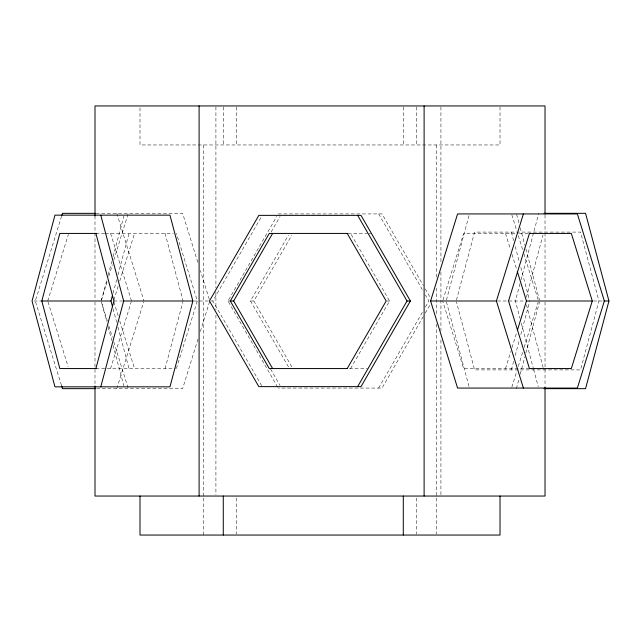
<?xml version="1.0" encoding="UTF-8"?>
<svg xmlns="http://www.w3.org/2000/svg" width="641" height="641" viewBox="0 0 641 641"><rect width="100%" height="100%" fill="white"/><g stroke="black" fill="none" stroke-linecap="round" stroke-linejoin="round"><path stroke-width="0.48" stroke-dasharray="3.21 2.4" d="M101.494 300.028L106.638 280.742M108.185 274.957L111.79 261.448M113.072 256.632L123.881 216.121M113.048 293.274L116.654 279.756M117.944 274.933L129.017 233.428M165.082 368.559L182.853 301.959M446.448 300.028L469.324 214.294M456.456 300.036L474.588 232.09L580.546 232.09L598.934 300.998L580.546 369.897L519.066 369.897M520.003 283.659L515.372 300.998L520.003 318.337M521.029 279.805L538.769 213.325M526.413 297.168L543.007 234.959M511.366 369.897L513.665 361.284M515.196 355.547L519.282 340.235M520.812 334.49L529.754 300.998M516.374 388.662L519.202 378.062M520.228 374.208L524.851 356.869M525.884 353.015L539.506 301.959M61.584 216.201L35.303 300.998L61.584 385.786M47.746 300.998L68.395 234.382M101.126 300.998L107.319 280.99M108.802 276.223L112.343 264.789M113.818 260.03L128.288 213.349M113.866 300.044L118.585 284.82M119.763 281.014L134.514 233.428M110.581 368.559L131.229 301.943M116.806 388.646L143.68 301.951M176.403 368.559L197.348 300.998L176.403 233.428M197.981 339.105L182.629 388.646L96.062 388.646M200.345 331.485L209.791 300.998L200.345 270.51M442.979 300.044L463.627 233.428L518.473 233.428M505.509 368.559L510.821 351.428M511.999 347.622L516.718 332.399M511.847 387.124L516.838 371.035M518.305 366.299L522.703 352.101M524.17 347.374L538.256 301.943M261.704 385.77L212.812 300.998L261.704 216.225M277.705 387.204L227.972 300.998L276.704 216.514M271.119 232.026L280.069 216.514M288.45 366.828L250.479 300.998L288.45 235.159M291.815 366.828L253.836 300.998L291.815 235.159M350.579 368.559L389.552 300.998L350.579 233.428M378.647 388.069L422.9 311.342M425.392 307.031L428.869 300.998L425.392 294.964M423.284 316.51L382.012 388.069L278.202 388.069M425.271 313.064L430.247 304.443M96.062 213.349L182.629 213.349L197.981 262.89M278.202 213.926L382.012 213.926L423.284 285.477M95.894 233.428L104.595 233.428M105.3 233.428L173.407 233.428M348.055 233.428L367.397 233.428M369.08 233.428L370.762 233.428M519.474 233.428L529.442 233.428M34.029 300.998L41.28 300.998M113.922 300.998L122.816 300.998M193.838 300.998L208.798 300.998M211.129 300.998L212.812 300.998M227.972 300.998L230.496 300.998M250.479 300.998L253.836 300.998M387.028 300.998L389.552 300.998M497.528 300.998L525.388 300.998M593.398 300.998L603.373 300.998M95.894 368.559L175.402 368.559M349.409 368.559L367.397 368.559M529.442 368.559L463.627 368.559L442.683 300.998M518.281 369.897L474.588 369.897L456.456 301.951M425.271 288.923L430.247 297.544M378.647 213.926L422.9 290.653M270.622 369.104L280.069 385.481M511.847 214.871L516.838 230.96M518.305 235.688L522.703 249.886M523.873 253.676L538.256 300.052M505.509 233.428L510.524 249.605M511.999 254.365L516.718 269.589M116.806 213.349L143.977 300.998M110.581 233.428L131.525 300.998M113.866 301.943L118.289 316.221M119.763 320.981L134.514 368.559M107.319 321.005L101.414 301.951L106.638 321.253M108.802 325.764L112.343 337.198M113.818 341.965L128.288 388.646M48.043 301.943L68.106 366.66M516.63 214.294L519.202 223.925M520.228 227.779L524.851 245.118M525.884 248.972L539.506 300.028M511.366 232.09L513.665 240.704M515.196 246.448L519.282 261.76M520.812 267.497L529.498 300.036M526.413 304.82L543.776 369.897M521.285 323.152L533.368 368.431M533.624 369.392L538.256 386.731M446.448 301.959L469.068 386.731M165.082 233.428L183.11 300.998M113.048 308.714L116.654 322.231M117.944 327.054L129.017 368.559M108.185 327.038L111.79 340.539M113.072 345.363L123.881 385.874M545.026 214.975L545.026 231.978M545.026 232.979L545.026 299.996M545.026 301.999L545.026 386.018M500.02 106.951L500.02 144.954L140.002 144.954L140.002 106.951M440.928 106.951L440.928 262.986M440.928 271.984L440.928 331.004M440.928 340.002L440.928 495.044M436.433 144.954L436.433 278.987M436.433 287.993L436.433 314.002M436.433 324.001L436.433 497.039M436.433 498.041L436.433 534.049M416.746 106.951L416.746 144.954M416.746 498.041L416.746 534.049M403.293 106.951L403.293 144.954M236.737 106.951L236.737 144.954M236.737 498.041L236.737 534.049M223.276 106.951L223.276 144.954M215.913 106.951L215.913 287.993M215.913 291.992L215.913 309.996M215.913 314.995L215.913 495.044M203.598 144.954L203.598 497.039M203.598 498.041L203.598 535.051M94.996 215.977L94.996 231.978M94.996 232.979L94.996 299.996M94.996 301.999L94.996 385.017"/><path stroke-width="0.96" d="M96.398 368.559L59.829 368.559L41.801 300.998L59.829 233.428L96.398 233.428M112.536 306.791L110.989 300.998L112.536 295.205M95.894 368.559L113.922 300.998L95.894 233.428M100.765 386.835L123.673 300.998L100.765 215.152M192.861 300.998L169.953 386.835L54.958 386.835L32.05 300.998L54.958 215.152L169.953 215.152L192.861 300.998L123.673 300.998M544.049 213.325L585.553 213.325L608.95 300.998L585.553 388.662L544.049 388.662M61.881 215.248L62.465 213.349L95.381 213.349M430.592 300.998L457.578 213.926L577.381 213.926L604.367 300.998L577.381 388.069L457.578 388.069L430.592 300.998L496.414 300.998L523.401 388.069M496.414 300.998L523.401 213.926M517.311 330.5L526.453 300.998L517.311 271.496M592.276 300.998L571.331 368.559L529.442 368.559L508.505 300.998L529.442 233.428L571.331 233.428L592.276 300.998L526.453 300.998M347.574 368.559L269.268 368.559L230.295 300.998L269.268 233.428L347.574 233.428M272.633 368.559L233.653 300.998L272.633 233.428M347.214 368.559L386.186 300.998L347.214 233.428M357.638 386.635L407.035 300.998L357.638 215.36M410.392 300.998L361.003 386.635L258.844 386.635L209.447 300.998L258.844 215.36L361.003 215.36L410.392 300.998L407.035 300.998M41.801 300.998L110.989 300.998M230.295 300.998L233.653 300.998M604.006 300.998L608.95 300.998M95.381 388.646L62.465 388.646L61.584 385.786M545.026 213.974L545.026 105.949L94.996 105.949L94.996 215.977M545.026 387.02L545.026 496.046L94.996 496.046L94.996 386.018M500.02 496.046L500.02 535.051L140.002 535.051L140.002 496.046M424.11 105.949L424.11 496.046M403.293 496.046L403.293 535.051M223.276 496.046L223.276 535.051M199.095 105.949L199.095 496.046"/></g></svg>
